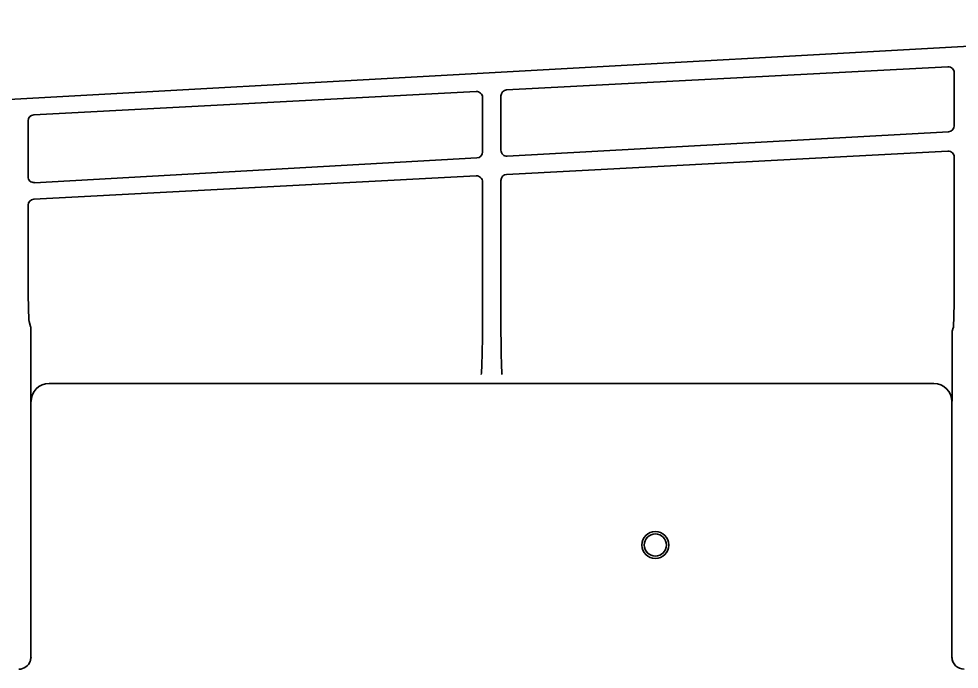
# Model space of a CAD drawing. Extents: x 5997 to 10491, y -672 to 3388.
# Drawn here: x 8951.4 to 9107.5, y 3163.7 to 3271.7 of the extents above; entities that cross this region are included whole.
import ezdxf

# ---------------------------------------------------------------- set-up
doc = ezdxf.new("R2010")
doc.units = 0
doc.header["$LTSCALE"] = 5
doc.layers.add('1', color=7, linetype='CONTINUOUS', true_color=0xffffff)

msp = doc.modelspace()

# ---------------------------------------------------------------- linework, layer by layer
at = {"layer": '1', "color": 7, "linetype": 'Continuous', "lineweight": 35}
for p, q in [((9190.67, 3271.74), (8906.29, 3255.89)), ((9032.38, 3259.92), (9105.65, 3263.77)), ((9106.71, 3262.77), (9106.71, 3253.98)), ((8953.87, 3255.8), (9027.31, 3259.65)), ((9031.43, 3249.9), (9031.43, 3258.92)), ((9028.37, 3258.66), (9028.37, 3249.62)), ((8952.92, 3245.52), (8952.92, 3254.8)), ((9105.76, 3252.99), (9032.49, 3248.9)), ((9032.38, 3245.9), (9105.65, 3249.75)), ((9027.42, 3248.62), (8953.98, 3244.52)), ((9106.71, 3248.75), (9106.71, 3229.89)), ((9027.31, 3245.63), (8953.87, 3241.78)), ((9031.43, 3219.62), (9031.43, 3244.91)), ((9028.37, 3219.7), (9028.37, 3244.64)), ((8952.92, 3240.78), (8952.92, 3230.15)), ((8953.07, 3221.46), (8953.34, 3220.64)), ((8953.36, 3219.84), (8953.36, 3211.46)), ((9106.55, 3220.39), (9106.37, 3219.84)), ((9106.37, 3219.84), (9106.37, 3212.21)), ((8956.4, 3211.17), (8956.4, 3211.17)), ((9103.32, 3211.17), (8956.4, 3211.17)), ((9103.32, 3211.17), (9103.32, 3211.17)), ((8953.39, 3208.21), (8953.4, 3208.17)), ((8953.4, 3208.17), (8953.4, 3165.78)), ((9106.33, 3208.22), (9106.31, 3208.17)), ((9106.31, 3165.78), (9106.31, 3208.17)), ((8953.26, 3165.05), (8953.3, 3165.14)), ((9106.42, 3165.14), (9106.45, 3165.05))]:
    msp.add_line(p, q, dxfattribs=at)
msp.add_circle((9057.07, 3184.33), 1.85, dxfattribs=at)
for start, end in [(0, 180), (180, 0)]:
    msp.add_arc((9057.07, 3184.33), 2.25, start, end, dxfattribs=at)
for centre, major_axis, ratio, start_param, end_param in [((9105.71, 3262.77), (0.829, -0.56), 0.999069, 0.594221, 2.218099), ((9027.37, 3258.66), (0.829, -0.56), 0.999069, 0.594221, 2.218099), ((9032.43, 3258.92), (0.996, -0.091), 0.99936, 1.71631, 3.232194), ((8953.92, 3254.8), (0.996, -0.091), 0.99936, 1.71631, 3.232194), ((9105.71, 3253.98), (-0.821, -0.571), 0.999112, 1.017308, 2.533193), ((9027.37, 3249.62), (-0.821, -0.571), 0.999112, 1.017308, 2.533193), ((9032.43, 3249.9), (-0.996, -0.089), 0.999321, 6.194725, 7.818603), ((9105.71, 3248.75), (0.865, -0.501), 0.998992, 0.52525, 2.149129), ((8953.92, 3245.52), (-0.996, -0.089), 0.999321, 6.194725, 7.818603), ((9027.37, 3244.64), (0.829, -0.56), 0.999069, 0.594221, 2.218099), ((9032.43, 3244.9), (-0.999, -0.037), 0.999278, 4.730072, 6.245957), ((8953.92, 3240.78), (0.996, -0.091), 0.99936, 1.71631, 3.232194), ((8953.08, 3230.15), (0, -8.7), 0.017473, 4.712312, 6.230773), ((8953.34, 3219.84), (0, -0.8), 0.017455, 1.570796, 3.089233), ((9028.16, 3225.88), (0, -13.25), 0.017454, 0.052356, 1.085353), ((9031.64, 3225.88), (0, -13.25), 0.017473, 5.204442, 6.230773), ((8956.4, 3208.16), (0.95, -2.85), 0.997466, 2.820542, 4.390425), ((9103.31, 3208.16), (-0.95, -2.85), 0.997466, 1.89276, 3.462643), ((8951.4, 3165.78), (-0.63, -1.9), 0.999999, 1.570781, 1.89276), ((9108.31, 3165.78), (0.63, -1.9), 0.999999, 4.390425, 4.712405), ((9108.35, 3165.67), (-1.98, -0.31), 0.977026, 6.122506, 7.694216), ((8951.36, 3165.67), (1.98, -0.31), 0.977026, 4.872155, 6.122708)]:
    msp.add_ellipse(centre, major_axis=major_axis, ratio=ratio, start_param=start_param, end_param=end_param, dxfattribs=at)
for points, knots in [([(9106.71, 3229.89), (9106.71, 3229.81), (9106.71, 3229.74), (9106.71, 3229.59), (9106.71, 3229.37), (9106.71, 3229.15), (9106.71, 3228.71), (9106.71, 3228.14), (9106.7, 3227.57), (9106.7, 3227.15), (9106.7, 3227.01), (9106.7, 3226.73), (9106.7, 3226.59), (9106.69, 3226.19), (9106.69, 3225.92), (9106.69, 3225.41), (9106.68, 3225.16), (9106.68, 3224.8), (9106.68, 3224.68), (9106.68, 3224.5), (9106.68, 3224.44), (9106.67, 3224.33), (9106.67, 3224.27), (9106.67, 3223.99), (9106.67, 3223.77), (9106.66, 3223.36), (9106.65, 3223.16), (9106.65, 3222.79), (9106.64, 3222.57), (9106.64, 3222.36), (9106.63, 3222.28), (9106.63, 3222.24), (9106.63, 3222.12), (9106.63, 3222.05), (9106.62, 3221.83), (9106.62, 3221.69), (9106.61, 3221.5), (9106.61, 3221.44), (9106.6, 3221.33), (9106.6, 3221.27), (9106.59, 3221.11), (9106.59, 3221.01), (9106.58, 3220.82), (9106.57, 3220.73), (9106.57, 3220.6), (9106.56, 3220.56), (9106.56, 3220.49), (9106.56, 3220.46), (9106.56, 3220.43), (9106.55, 3220.41), (9106.55, 3220.4), (9106.55, 3220.39)], [0, 0, 0, 0, 0.015625, 0.015625, 0.03125, 0.0625, 0.0625, 0.125, 0.1875, 0.1875, 0.21875, 0.21875, 0.25, 0.25, 0.3125, 0.3125, 0.375, 0.375, 0.40625, 0.40625, 0.421875, 0.421875, 0.4375, 0.4375, 0.5, 0.5, 0.5625, 0.5625, 0.625, 0.640625, 0.640625, 0.65625, 0.65625, 0.6875, 0.6875, 0.75, 0.75, 0.78125, 0.78125, 0.8125, 0.8125, 0.875, 0.875, 0.9375, 0.9375, 0.96875, 0.96875, 0.984375, 0.992188, 0.992188, 1, 1, 1, 1]), ([(8953.36, 3211.46), (8953.36, 3211.42), (8953.36, 3211.38), (8953.36, 3211.31), (8953.36, 3211.27), (8953.36, 3211.15), (8953.36, 3211.07), (8953.36, 3210.92), (8953.36, 3210.84), (8953.36, 3210.73), (8953.36, 3210.69), (8953.36, 3210.62), (8953.36, 3210.58), (8953.36, 3210.39), (8953.36, 3210.25), (8953.36, 3209.97), (8953.36, 3209.83), (8953.37, 3209.56), (8953.37, 3209.43), (8953.37, 3209.18), (8953.37, 3209.05), (8953.38, 3208.81), (8953.38, 3208.68), (8953.38, 3208.5), (8953.38, 3208.45), (8953.38, 3208.36), (8953.38, 3208.31), (8953.38, 3208.27), (8953.39, 3208.24), (8953.39, 3208.22), (8953.39, 3208.21)], [0, 0, 0, 0, 0.03125, 0.03125, 0.0625, 0.0625, 0.125, 0.125, 0.1875, 0.1875, 0.21875, 0.21875, 0.25, 0.25, 0.375, 0.375, 0.5, 0.5, 0.625, 0.625, 0.75, 0.75, 0.875, 0.875, 0.9375, 0.9375, 0.96875, 0.984375, 0.984375, 1, 1, 1, 1])]:
    msp.add_open_spline(points, degree=3, knots=knots, dxfattribs=at)
msp.add_open_spline([(9106.37, 3212.21), (9106.37, 3212.2), (9106.37, 3212.17), (9106.37, 3212.12), (9106.37, 3212.07), (9106.37, 3212.02), (9106.37, 3211.97), (9106.37, 3211.92), (9106.37, 3211.87), (9106.37, 3211.81), (9106.37, 3211.75), (9106.37, 3211.69), (9106.37, 3211.62), (9106.37, 3211.55), (9106.37, 3211.48), (9106.37, 3211.41), (9106.37, 3211.33), (9106.37, 3211.24), (9106.37, 3211.16), (9106.37, 3211.06), (9106.37, 3210.97), (9106.37, 3210.87), (9106.37, 3210.76), (9106.37, 3210.65), (9106.37, 3210.53), (9106.37, 3210.42), (9106.37, 3210.3), (9106.37, 3210.19), (9106.37, 3210.08), (9106.36, 3209.98), (9106.36, 3209.88), (9106.36, 3209.77), (9106.36, 3209.68), (9106.36, 3209.58), (9106.36, 3209.49), (9106.36, 3209.4), (9106.36, 3209.31), (9106.36, 3209.23), (9106.36, 3209.15), (9106.36, 3209.08), (9106.35, 3209), (9106.35, 3208.94), (9106.35, 3208.87), (9106.35, 3208.81), (9106.35, 3208.75), (9106.35, 3208.7), (9106.35, 3208.65), (9106.35, 3208.6), (9106.35, 3208.56), (9106.35, 3208.52), (9106.34, 3208.48), (9106.34, 3208.44), (9106.34, 3208.41), (9106.34, 3208.38), (9106.34, 3208.36), (9106.34, 3208.33), (9106.34, 3208.31), (9106.34, 3208.29), (9106.34, 3208.28), (9106.34, 3208.26), (9106.33, 3208.25), (9106.33, 3208.24), (9106.33, 3208.23), (9106.33, 3208.23), (9106.33, 3208.22), (9106.33, 3208.22), (9106.33, 3208.22), (9106.33, 3208.22)], degree=3, dxfattribs=at)

doc.saveas('drawing.dxf')
